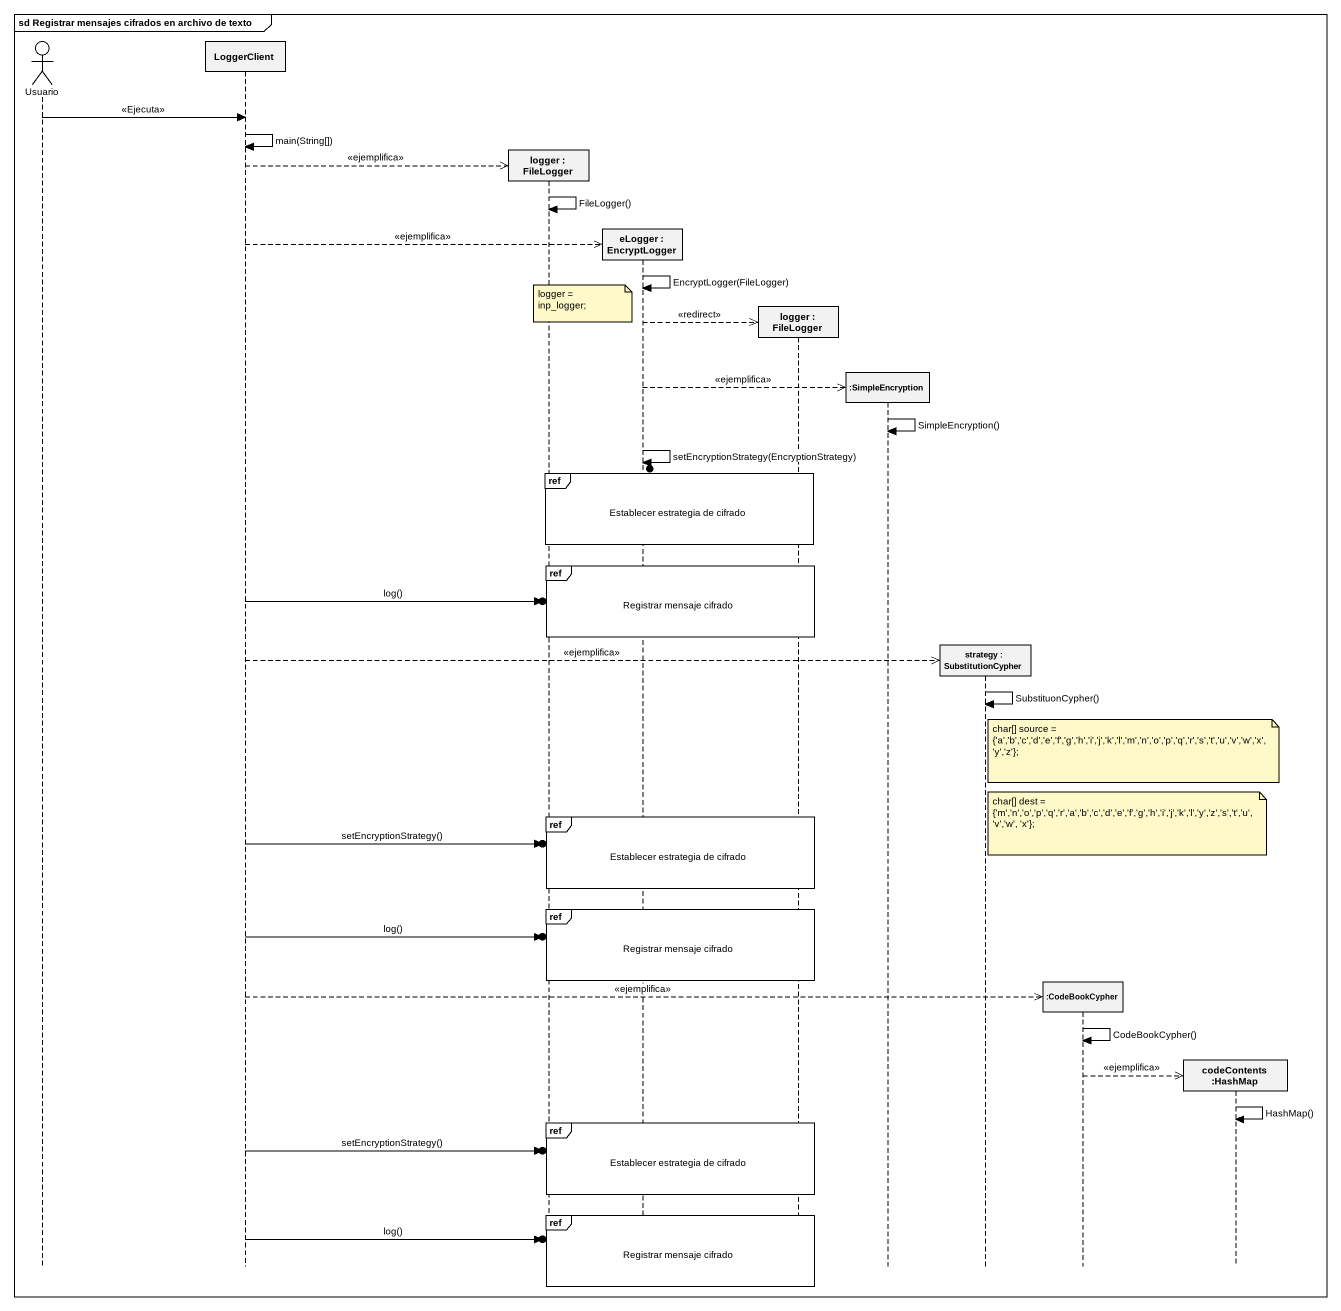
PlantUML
@startuml
mainframe sd Registrar mensajes cifrados en archivo de texto
hide footbox
actor Usuario
participant LoggerClient
participant "logger : FileLogger" as logger
participant "eLogger : EncryptLogger" as eLogger
participant "logger : FileLogger" as logger_2
participant ":SimpleEncryption" as SimpleEncryption
participant "strategy : SubstitutionCypher" as strategy
participant ":CodeBookCypher" as CodeBookCypher
participant "codeContents :HashMap" as codeContents_HashMap

Usuario -> LoggerClient : <<Ejecuta>>
LoggerClient -> LoggerClient : main(String[])
LoggerClient -->> logger ** : <<ejemplifica>>
logger -> logger : FileLogger()
LoggerClient -->> eLogger ** : <<ejemplifica>>
eLogger -> eLogger : EncryptLogger(FileLogger)
note over logger : logger = inp_logger;
eLogger -->> logger_2 ** : <<redirect>>
eLogger -->> SimpleEncryption ** : <<ejemplifica>>
SimpleEncryption -> SimpleEncryption : SimpleEncryption()
eLogger -> eLogger : setEncryptionStrategy(EncryptionStrategy)
ref over logger, eLogger, logger_2 : Establecer estrategia de cifrado
ref over logger, eLogger, logger_2 : Registrar mensaje cifrado
LoggerClient ->o] : log()
LoggerClient -->> strategy ** : <<ejemplifica>>
strategy -> strategy : SubstituonCypher()
note over CodeBookCypher : char[] source = {'a','b','c','d','e','f','g','h','i','j','k','l','m','n','o','p','q','r','s','t','u','v','w','x','y','z'};
ref over logger, eLogger, logger_2 : Establecer estrategia de cifrado
note over CodeBookCypher : char[] dest = {'m','n','o','p','q','r','a','b','c','d','e','f','g','h','i','j','k','l','y','z','s','t','u','v','w', 'x'};
LoggerClient ->o] : setEncryptionStrategy()
ref over logger, eLogger, logger_2 : Registrar mensaje cifrado
LoggerClient ->o] : log()
LoggerClient -->> CodeBookCypher ** : <<ejemplifica>>
CodeBookCypher -> CodeBookCypher : CodeBookCypher()
CodeBookCypher -->> codeContents_HashMap ** : <<ejemplifica>>
codeContents_HashMap -> codeContents_HashMap : HashMap()
ref over logger, eLogger, logger_2 : Establecer estrategia de cifrado
LoggerClient ->o] : setEncryptionStrategy()
ref over logger, eLogger, logger_2 : Registrar mensaje cifrado
LoggerClient ->o] : log()
@enduml
